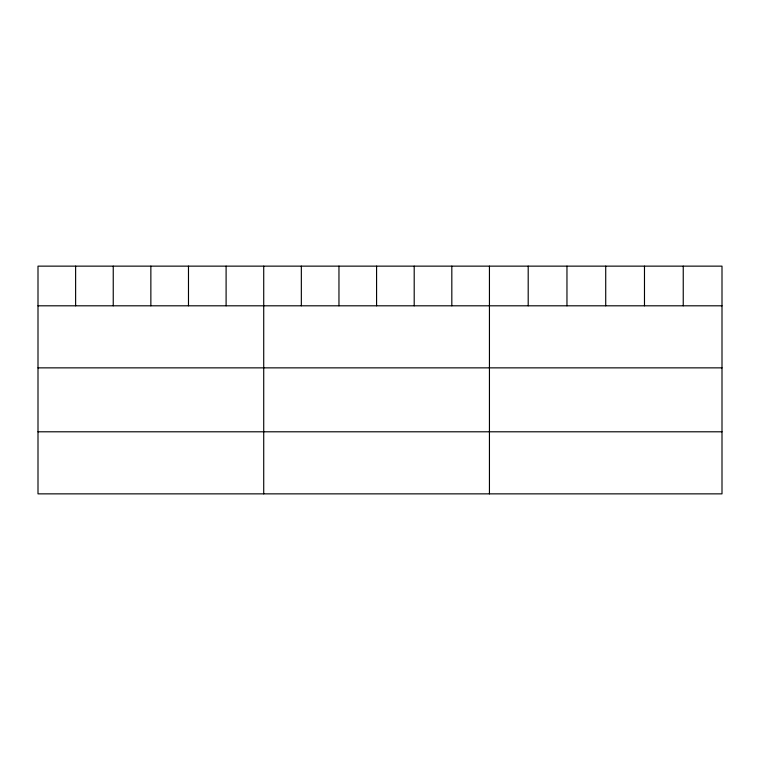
<?xml version="1.0" encoding="UTF-8"?>
<svg xmlns="http://www.w3.org/2000/svg" width="760" height="760" viewBox="0 0 760 760"><rect width="100%" height="100%" fill="white"/><g stroke="black" fill="none" stroke-linecap="round" stroke-linejoin="round"><path stroke-width="1.14" d="M722 305.805L722 493.858L38 493.858L38 266.142L722 266.142L722 305.805L38 305.805M38 367.859L722 367.859M38 431.794L722 431.794M683.24 266.142L683.24 305.805M644.48 266.142L644.48 305.805M605.72 266.142L605.72 305.805M566.96 266.142L566.96 305.805M528.2 266.142L528.2 305.805M489.44 266.142L489.44 493.858M451.82 266.142L451.82 305.805M414.2 266.142L414.2 305.805M376.58 266.142L376.58 305.805M338.96 266.142L338.96 305.805M301.34 266.142L301.34 305.805M263.72 266.142L263.72 493.858M226.1 266.142L226.1 305.805M188.48 266.142L188.48 305.805M150.86 266.142L150.86 305.805M113.24 266.142L113.24 305.805M75.62 266.142L75.62 305.805"/></g></svg>
